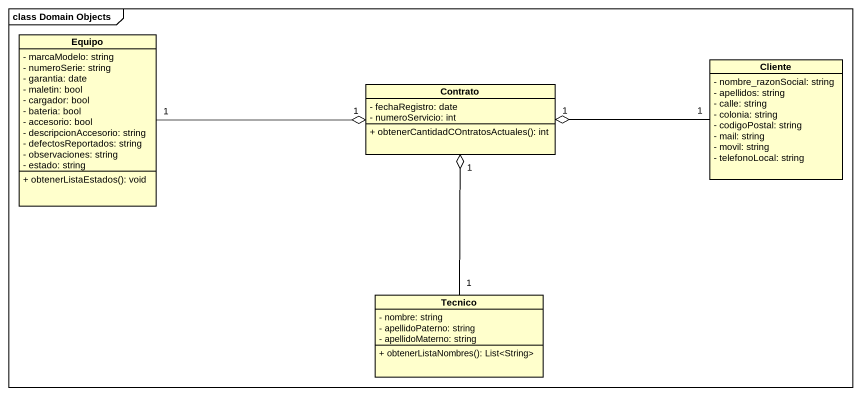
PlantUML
@startuml
mainframe class Domain Objects
hide circle
hide empty members
skinparam classAttributeIconSize 0
class Equipo {
  - marcaModelo: string
  - numeroSerie: string
  - garantia: date
  - maletin: bool
  - cargador: bool
  - bateria: bool
  - accesorio: bool
  - descripcionAccesorio: string
  - defectosReportados: string
  - observaciones: string
  - estado: string
  + obtenerListaEstados(): void
}
class Cliente {
  - nombre_razonSocial: string
  - apellidos: string
  - calle: string
  - colonia: string
  - codigoPostal: string
  - mail: string
  - movil: string
  - telefonoLocal: string
}
class Contrato {
  - fechaRegistro: date
  - numeroServicio: int
  + obtenerCantidadCOntratosActuales(): int
}
class Tecnico {
  - nombre: string
  - apellidoPaterno: string
  - apellidoMaterno: string
  + obtenerListaNombres(): List<String>
}
Equipo "1" -right-o "1" Contrato
Cliente "1" -left-o "1" Contrato
Tecnico "1" -up-o "1" Contrato
@enduml
